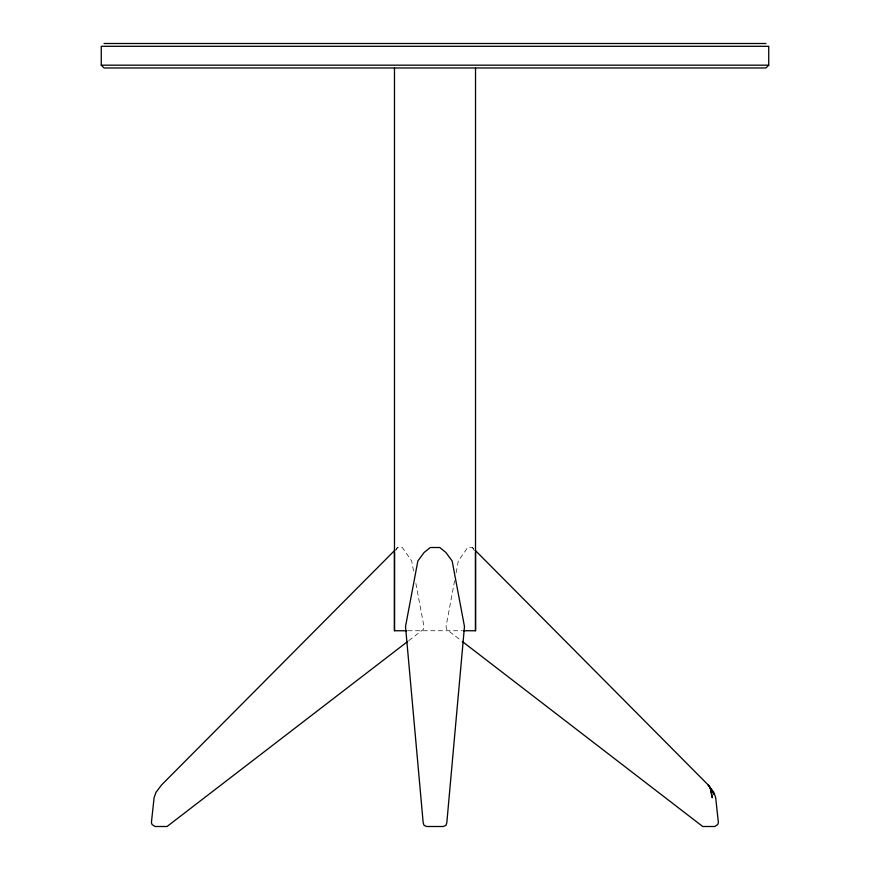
<?xml version="1.0" encoding="UTF-8"?>
<svg xmlns="http://www.w3.org/2000/svg" width="870" height="870" viewBox="0 0 870 870"><rect width="100%" height="100%" fill="white"/><g stroke="black" fill="none" stroke-linecap="round" stroke-linejoin="round"><path stroke-width="0.65" stroke-dasharray="4.35 3.26" d="M454.64 580.66L446.038 626.552L446.734 629.467L461.23 640.657M456.119 572.797L458.327 560.987L467.679 547.513L472.432 547.513L474.346 549.438M395.719 550.503L397.568 547.513L402.321 547.513L411.673 560.987L413.881 572.797M395.654 549.438L397.568 547.513M408.759 640.657L423.266 629.467L423.962 626.552L415.36 580.66M407.823 630.75L462.177 630.75M472.432 547.513L474.28 550.503"/><path stroke-width="1.3" d="M475.509 552.504L475.531 630.75L463.297 630.75M406.703 630.75L394.469 630.75L394.491 552.504M768.732 65.174L765.948 67.969L104.052 67.969L101.268 65.174L101.268 46.295L768.732 46.295L768.732 65.174L101.268 65.174M394.697 550.405L161.602 784.925L156.013 792.309L154.11 797.616L151.391 822.639L152.076 824.553L155.023 826.5L167.051 826.5L407.682 641.484M104.052 43.5L765.948 43.5M462.307 641.484L702.721 826.5L714.748 826.5L717.707 824.553L718.392 822.639L715.673 797.616L713.759 792.309L708.169 784.925L475.292 550.405M475.52 67.969L475.52 630.75M394.48 67.969L394.48 630.75M464.482 626.552L446.832 822.639L445.951 825.347L443.352 826.5L426.648 826.5L424.049 825.347L423.168 822.639L405.518 626.552L417.85 560.987L424.092 552.504L430.248 547.513L439.752 547.513L445.908 552.504L452.15 560.987L464.482 626.552M710.279 787.752L708.169 784.925L714.15 794.299L710.279 787.752L712.247 797.616L710.279 787.752"/></g></svg>
